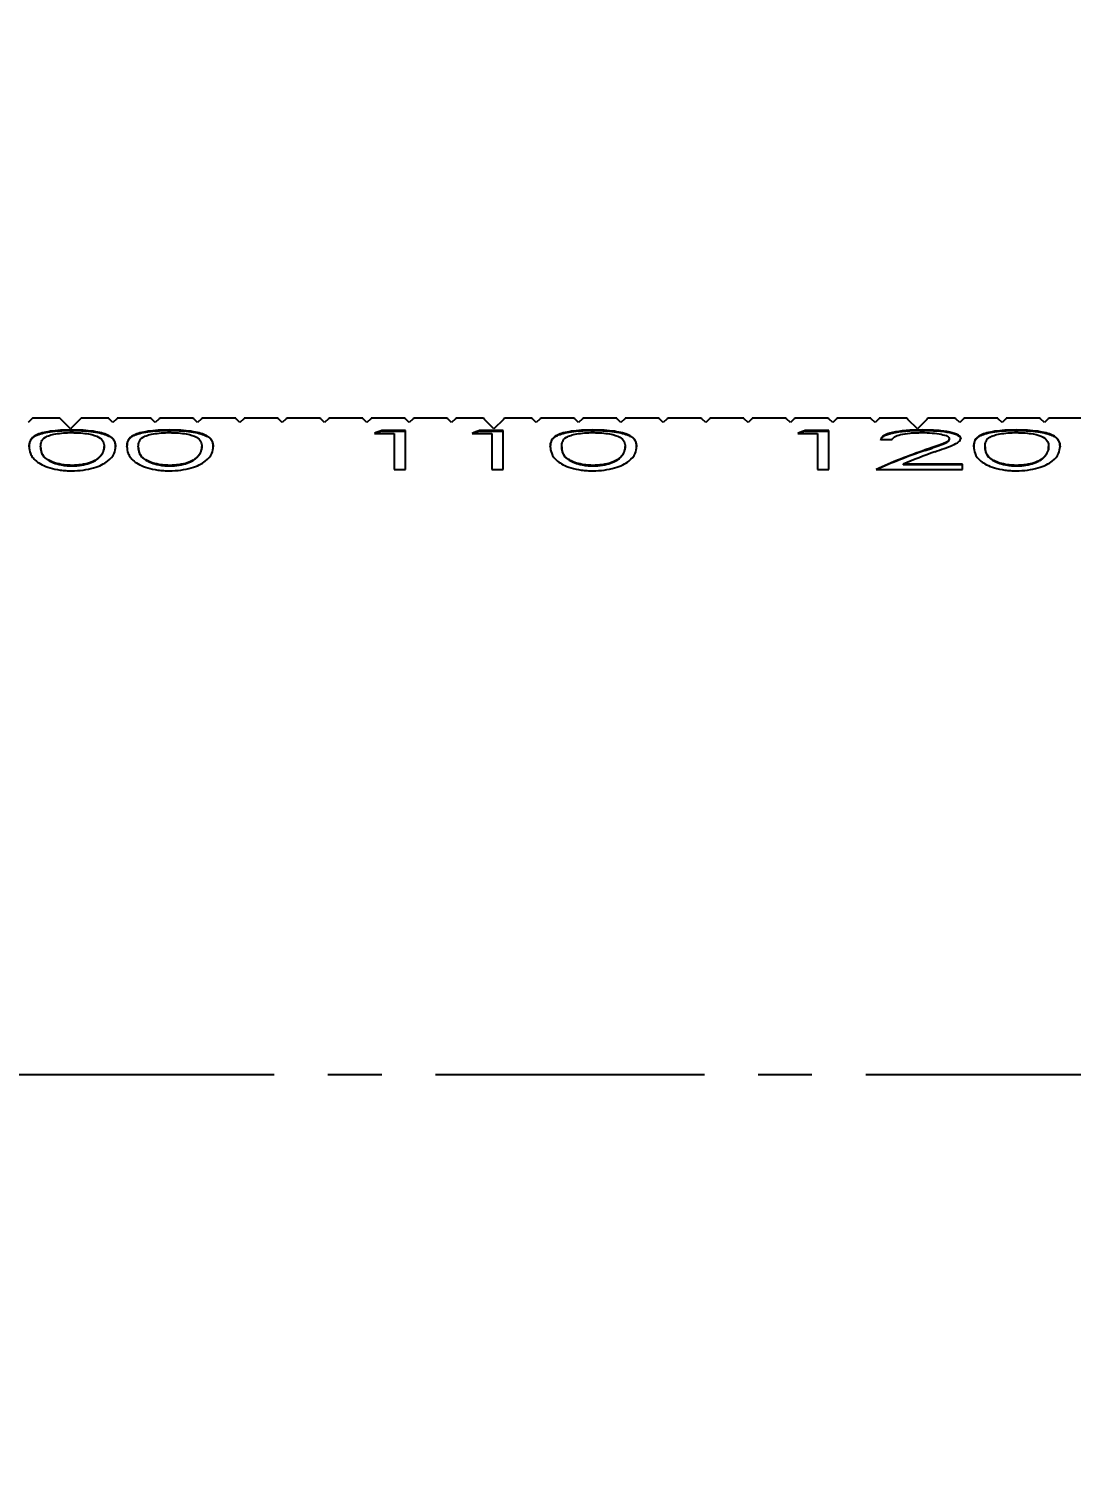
# Model space of a CAD drawing. Header units: millimetres. Extents: x -406 to 1097, y -706 to 717.
# Drawn here: x 227.44 to 252.06, y 615.36 to 649.28 of the extents above; entities that cross this region are included whole.
import ezdxf

# ---------------------------------------------------------------- set-up
doc = ezdxf.new("R2010")
doc.units = ezdxf.units.MM
doc.header["$PDSIZE"] = -1
doc.linetypes.add('CENTER', pattern=[10.16, 6.35, -1.27, 1.27, -1.27])
doc.dimstyles.new('ISO-25', dxfattribs={"dimtxt": 10, "dimasz": 10, "dimexe": 1.25, "dimexo": 0.625, "dimgap": 1.5, "dimtad": 1, "dimdec": 1, "dimtxsty": 'Standard', "dimcen": 2.5, "dimclrd": 1, "dimclre": 1, "dimclrt": 1, "dimadec": 0, "dimazin": 0, "dimtfac": 1, "dimtdec": 1, "dimtmove": 0, "dimatfit": 3, "dimfxl": 0, "dimarcsym": 0})

# ---------------------------------------------------------------- blocks, each defined once
blk = doc.blocks.new('*D9')
at = {"color": 1, "lineweight": -2, "transparency": 16777216}
for p, q in [((-340.07, 625.096), (-340.07, 704.477)), ((460.429, 636.207), (460.429, 704.477)), ((450.429, 703.227), (-330.07, 703.227))]:
    blk.add_line(p, q, dxfattribs=at)
at = {"color": 1, "transparency": 16777216}
for points in [[(-330.07, 704.894), (-330.07, 701.561), (-340.07, 703.227)], [(450.429, 704.894), (450.429, 701.561), (460.429, 703.227)]]:
    blk.add_solid(points, dxfattribs=at)
at = {"layer": 'Defpoints', "color": 0, "transparency": 16777216}
for p in [(-340.07, 703.227), (460.429, 635.582), (-340.07, 624.471)]:
    blk.add_point(p, dxfattribs=at)
at = {"color": 1, "transparency": 16777216, "insert": (60.18, 710.561), "char_height": 10, "attachment_point": 5}
blk.add_mtext('800,5', dxfattribs=at)
blk = doc.blocks.new('*D10')
at = {"color": 1, "lineweight": -2, "transparency": 16777216}
for p, q in [((202.288, 624.582), (218.002, 624.582)), ((216.752, 614.582), (216.752, 455.749)), ((341.121, 445.749), (215.502, 445.749))]:
    blk.add_line(p, q, dxfattribs=at)
at = {"color": 1, "transparency": 16777216}
for points in [[(215.085, 614.582), (218.418, 614.582), (216.752, 624.582)], [(215.085, 455.749), (218.418, 455.749), (216.752, 445.749)]]:
    blk.add_solid(points, dxfattribs=at)
at = {"layer": 'Defpoints', "color": 0, "transparency": 16777216}
for p in [(201.663, 624.582), (216.752, 445.749), (341.746, 445.749)]:
    blk.add_point(p, dxfattribs=at)
at = {"color": 1, "transparency": 16777216, "insert": (209.418, 576.591), "char_height": 10, "attachment_point": 5, "rotation": 90}
blk.add_mtext('178,8', dxfattribs=at)

msp = doc.modelspace()

# ---------------------------------------------------------------- linework, layer by layer
for p, q in [((228.179, 640.082), (227.529, 640.082)), ((228.455, 639.794), (228.455, 639.804)), ((229.329, 640.082), (228.679, 640.082)), ((230.329, 640.082), (229.529, 640.082)), ((231.329, 640.082), (230.529, 640.082)), ((230.763, 639.794), (230.763, 639.804)), ((232.329, 640.082), (231.529, 640.082)), ((233.329, 640.082), (232.529, 640.082)), ((234.329, 640.082), (233.529, 640.082)), ((235.329, 640.082), (234.529, 640.082)), ((236.329, 640.082), (235.529, 640.082)), ((236.337, 639.789), (235.782, 639.789)), ((235.782, 639.779), (235.782, 639.789)), ((235.782, 639.779), (236.337, 639.779)), ((236.337, 638.874), (236.337, 639.789)), ((237.329, 640.082), (236.529, 640.082)), ((238.179, 640.082), (237.529, 640.082)), ((238.645, 639.789), (238.09, 639.789)), ((238.09, 639.779), (238.09, 639.789)), ((238.09, 639.779), (238.645, 639.779)), ((238.645, 638.874), (238.645, 639.789)), ((239.329, 640.082), (238.679, 640.082)), ((240.329, 640.082), (239.529, 640.082)), ((241.329, 640.082), (240.529, 640.082)), ((240.763, 639.794), (240.763, 639.804)), ((242.329, 640.082), (241.529, 640.082)), ((243.329, 640.082), (242.529, 640.082)), ((244.329, 640.082), (243.529, 640.082)), ((245.329, 640.082), (244.529, 640.082)), ((246.329, 640.082), (245.529, 640.082)), ((246.337, 639.789), (245.782, 639.789)), ((245.782, 639.779), (245.782, 639.789)), ((245.782, 639.779), (246.337, 639.779)), ((246.337, 638.874), (246.337, 639.789)), ((247.329, 640.082), (246.529, 640.082)), ((248.179, 640.082), (247.529, 640.082)), ((248.546, 639.794), (248.546, 639.804)), ((249.329, 640.082), (248.679, 640.082)), ((250.329, 640.082), (249.529, 640.082)), ((251.329, 640.082), (250.529, 640.082)), ((250.763, 639.794), (250.763, 639.804)), ((252.329, 640.082), (251.529, 640.082)), ((235.606, 639.725), (236.068, 639.725)), ((236.068, 639.725), (236.068, 638.874)), ((237.914, 639.725), (238.375, 639.725)), ((238.375, 639.725), (238.375, 638.874)), ((245.606, 639.725), (246.068, 639.725)), ((246.068, 639.725), (246.068, 638.874)), ((247.568, 639.577), (247.837, 639.577)), ((249.183, 639.589), (249.183, 639.599)), ((227.722, 639.404), (227.722, 639.414)), ((229.108, 639.154), (229.108, 639.164)), ((229.222, 639.404), (229.222, 639.414)), ((230.029, 639.404), (230.029, 639.414)), ((231.416, 639.154), (231.416, 639.164)), ((231.529, 639.404), (231.529, 639.414)), ((240.029, 639.404), (240.029, 639.414)), ((241.416, 639.154), (241.416, 639.164)), ((241.529, 639.404), (241.529, 639.414)), ((248.616, 639.323), (248.616, 639.334)), ((250.029, 639.404), (250.029, 639.414)), ((251.416, 639.154), (251.416, 639.164)), ((251.529, 639.404), (251.529, 639.414)), ((228.464, 638.958), (228.464, 638.968)), ((230.772, 638.958), (230.772, 638.968)), ((236.068, 638.874), (236.337, 638.874)), ((238.375, 638.874), (238.645, 638.874)), ((240.772, 638.958), (240.772, 638.968)), ((246.068, 638.874), (246.337, 638.874)), ((247.452, 638.874), (249.491, 638.874)), ((249.491, 638.999), (248.095, 638.999)), ((248.095, 638.988), (248.095, 638.999)), ((248.095, 638.988), (249.491, 638.988)), ((249.491, 638.874), (249.491, 638.999)), ((250.772, 638.958), (250.772, 638.968))]:
    msp.add_line(p, q)
at = {"color": 4, "linetype": 'CENTER'}
msp.add_line((-342.071, 624.582), (285.429, 624.582), dxfattribs=at)
at = {"flags": 128}
for points in [[(227.529, 640.082), (227.518, 640.071), (227.429, 639.982)], [(228.429, 639.832), (228.207, 640.054), (228.179, 640.082)], [(228.679, 640.082), (228.651, 640.054), (228.429, 639.832)], [(229.429, 639.982), (229.34, 640.071), (229.329, 640.082)], [(229.529, 640.082), (229.518, 640.071), (229.429, 639.982)], [(230.429, 639.982), (230.34, 640.071), (230.329, 640.082)], [(230.529, 640.082), (230.518, 640.071), (230.429, 639.982)], [(231.429, 639.982), (231.34, 640.071), (231.329, 640.082)], [(231.529, 640.082), (231.518, 640.071), (231.429, 639.982)], [(232.429, 639.982), (232.34, 640.071), (232.329, 640.082)], [(232.529, 640.082), (232.518, 640.071), (232.429, 639.982)], [(233.429, 639.982), (233.34, 640.071), (233.329, 640.082)], [(233.529, 640.082), (233.518, 640.071), (233.429, 639.982)], [(234.429, 639.982), (234.34, 640.071), (234.329, 640.082)], [(234.529, 640.082), (234.518, 640.071), (234.429, 639.982)], [(235.429, 639.982), (235.34, 640.071), (235.329, 640.082)], [(235.529, 640.082), (235.518, 640.071), (235.429, 639.982)], [(236.429, 639.982), (236.34, 640.071), (236.329, 640.082)], [(236.529, 640.082), (236.518, 640.071), (236.429, 639.982)], [(237.429, 639.982), (237.34, 640.071), (237.329, 640.082)], [(237.529, 640.082), (237.518, 640.071), (237.429, 639.982)], [(238.429, 639.832), (238.207, 640.054), (238.179, 640.082)], [(238.679, 640.082), (238.651, 640.054), (238.429, 639.832)], [(239.429, 639.982), (239.34, 640.071), (239.329, 640.082)], [(239.529, 640.082), (239.518, 640.071), (239.429, 639.982)], [(240.429, 639.982), (240.34, 640.071), (240.329, 640.082)], [(240.529, 640.082), (240.518, 640.071), (240.429, 639.982)], [(241.429, 639.982), (241.34, 640.071), (241.329, 640.082)], [(241.529, 640.082), (241.518, 640.071), (241.429, 639.982)], [(242.429, 639.982), (242.34, 640.071), (242.329, 640.082)], [(242.529, 640.082), (242.518, 640.071), (242.429, 639.982)], [(243.429, 639.982), (243.34, 640.071), (243.329, 640.082)], [(243.529, 640.082), (243.518, 640.071), (243.429, 639.982)], [(244.429, 639.982), (244.34, 640.071), (244.329, 640.082)], [(244.529, 640.082), (244.518, 640.071), (244.429, 639.982)], [(245.429, 639.982), (245.34, 640.071), (245.329, 640.082)], [(245.529, 640.082), (245.518, 640.071), (245.429, 639.982)], [(246.429, 639.982), (246.34, 640.071), (246.329, 640.082)], [(246.529, 640.082), (246.518, 640.071), (246.429, 639.982)], [(247.429, 639.982), (247.34, 640.071), (247.329, 640.082)], [(247.529, 640.082), (247.518, 640.071), (247.429, 639.982)], [(248.429, 639.832), (248.207, 640.054), (248.179, 640.082)], [(248.679, 640.082), (248.651, 640.054), (248.429, 639.832)], [(249.429, 639.982), (249.34, 640.071), (249.329, 640.082)], [(249.529, 640.082), (249.518, 640.071), (249.429, 639.982)], [(250.429, 639.982), (250.34, 640.071), (250.329, 640.082)], [(250.529, 640.082), (250.518, 640.071), (250.429, 639.982)], [(251.429, 639.982), (251.34, 640.071), (251.329, 640.082)], [(251.529, 640.082), (251.518, 640.071), (251.429, 639.982)]]:
    msp.add_lwpolyline(points, dxfattribs=at)
for centre, major_axis, ratio, start_param, end_param in [((237.499, 624.582), (0, 15.5), 0.572266, 0.194778, 0.215053), ((237.499, 624.582), (0, 15.49), 0.572266, 0.194905, 0.215194), ((239.807, 624.582), (0, 15.5), 0.572266, 0.194778, 0.215053), ((239.807, 624.582), (0, 15.49), 0.572266, 0.194905, 0.215194), ((247.499, 624.582), (0, 15.5), 0.572266, 0.194778, 0.215053), ((247.499, 624.582), (0, 15.49), 0.572266, 0.194905, 0.215194), ((253.075, 624.582), (0, 15.5), 0.937076, 0.312033, 0.397481), ((253.075, 624.582), (0, 15.49), 0.937076, 0.312242, 0.397752), ((253.428, 624.582), (0, 15.5), 0.936984, 0.32105, 0.376046)]:
    msp.add_ellipse(centre, major_axis=major_axis, ratio=ratio, start_param=start_param, end_param=end_param)
for points, knots in [([(228.455, 639.804), (228.41, 639.804), (228.365, 639.803), (228.277, 639.801), (228.233, 639.799), (228.105, 639.791), (228.025, 639.783), (227.805, 639.752), (227.694, 639.721), (227.545, 639.648), (227.505, 639.606), (227.46, 639.515), (227.453, 639.466), (227.452, 639.414)], [0, 0, 0, 0, 0.0625, 0.0625, 0.125, 0.125, 0.25, 0.25, 0.5, 0.5, 0.75, 0.75, 1, 1, 1, 1]), ([(227.452, 639.404), (227.453, 639.455), (227.46, 639.504), (227.493, 639.572), (227.508, 639.594), (227.552, 639.636), (227.582, 639.656), (227.693, 639.711), (227.802, 639.741), (228.023, 639.773), (228.103, 639.781), (228.232, 639.789), (228.276, 639.791), (228.365, 639.793), (228.41, 639.794), (228.455, 639.794)], [0, 0, 0, 0, 0.25, 0.25, 0.375, 0.375, 0.5, 0.5, 0.75, 0.75, 0.875, 0.875, 0.9375, 0.9375, 1, 1, 1, 1]), ([(229.491, 639.414), (229.489, 639.466), (229.482, 639.515), (229.443, 639.584), (229.425, 639.605), (229.375, 639.647), (229.342, 639.667), (229.264, 639.703), (229.216, 639.72), (229.104, 639.75), (229.039, 639.762), (228.89, 639.783), (228.81, 639.791), (228.681, 639.799), (228.636, 639.801), (228.546, 639.803), (228.501, 639.804), (228.455, 639.804)], [0, 0, 0, 0, 0.25, 0.25, 0.375, 0.375, 0.5, 0.5, 0.625, 0.625, 0.75, 0.75, 0.875, 0.875, 0.9375, 0.9375, 1, 1, 1, 1]), ([(228.455, 639.794), (228.501, 639.794), (228.546, 639.793), (228.635, 639.791), (228.679, 639.789), (228.809, 639.781), (228.89, 639.773), (229.111, 639.742), (229.225, 639.711), (229.342, 639.657), (229.374, 639.637), (229.425, 639.596), (229.442, 639.573), (229.482, 639.505), (229.489, 639.456), (229.491, 639.404)], [0, 0, 0, 0, 0.0625, 0.0625, 0.125, 0.125, 0.25, 0.25, 0.5, 0.5, 0.625, 0.625, 0.75, 0.75, 1, 1, 1, 1]), ([(230.763, 639.804), (230.718, 639.804), (230.673, 639.803), (230.585, 639.801), (230.541, 639.799), (230.412, 639.791), (230.332, 639.783), (230.113, 639.752), (230.002, 639.721), (229.853, 639.648), (229.812, 639.606), (229.768, 639.515), (229.761, 639.466), (229.76, 639.414)], [0, 0, 0, 0, 0.0625, 0.0625, 0.125, 0.125, 0.25, 0.25, 0.5, 0.5, 0.75, 0.75, 1, 1, 1, 1]), ([(229.76, 639.404), (229.761, 639.455), (229.768, 639.504), (229.801, 639.572), (229.816, 639.594), (229.86, 639.636), (229.89, 639.656), (230.001, 639.711), (230.11, 639.741), (230.331, 639.773), (230.411, 639.781), (230.539, 639.789), (230.584, 639.791), (230.673, 639.793), (230.718, 639.794), (230.763, 639.794)], [0, 0, 0, 0, 0.25, 0.25, 0.375, 0.375, 0.5, 0.5, 0.75, 0.75, 0.875, 0.875, 0.9375, 0.9375, 1, 1, 1, 1]), ([(231.798, 639.414), (231.796, 639.466), (231.79, 639.515), (231.75, 639.584), (231.733, 639.605), (231.682, 639.647), (231.65, 639.667), (231.572, 639.703), (231.524, 639.72), (231.412, 639.75), (231.347, 639.762), (231.198, 639.783), (231.117, 639.791), (230.988, 639.799), (230.944, 639.801), (230.854, 639.803), (230.809, 639.804), (230.763, 639.804)], [0, 0, 0, 0, 0.25, 0.25, 0.375, 0.375, 0.5, 0.5, 0.625, 0.625, 0.75, 0.75, 0.875, 0.875, 0.9375, 0.9375, 1, 1, 1, 1]), ([(230.763, 639.794), (230.808, 639.794), (230.854, 639.793), (230.943, 639.791), (230.986, 639.789), (231.116, 639.781), (231.198, 639.773), (231.419, 639.742), (231.533, 639.711), (231.65, 639.657), (231.682, 639.637), (231.733, 639.596), (231.75, 639.573), (231.79, 639.505), (231.796, 639.456), (231.798, 639.404)], [0, 0, 0, 0, 0.0625, 0.0625, 0.125, 0.125, 0.25, 0.25, 0.5, 0.5, 0.625, 0.625, 0.75, 0.75, 1, 1, 1, 1]), ([(240.763, 639.804), (240.718, 639.804), (240.673, 639.803), (240.585, 639.801), (240.541, 639.799), (240.412, 639.791), (240.332, 639.783), (240.113, 639.752), (240.002, 639.721), (239.853, 639.648), (239.812, 639.606), (239.768, 639.515), (239.761, 639.466), (239.76, 639.414)], [0, 0, 0, 0, 0.0625, 0.0625, 0.125, 0.125, 0.25, 0.25, 0.5, 0.5, 0.75, 0.75, 1, 1, 1, 1]), ([(239.76, 639.404), (239.761, 639.455), (239.768, 639.504), (239.801, 639.572), (239.816, 639.594), (239.86, 639.636), (239.89, 639.656), (240.001, 639.711), (240.11, 639.741), (240.331, 639.773), (240.411, 639.781), (240.539, 639.789), (240.584, 639.791), (240.673, 639.793), (240.718, 639.794), (240.763, 639.794)], [0, 0, 0, 0, 0.25, 0.25, 0.375, 0.375, 0.5, 0.5, 0.75, 0.75, 0.875, 0.875, 0.9375, 0.9375, 1, 1, 1, 1]), ([(241.798, 639.414), (241.796, 639.466), (241.79, 639.515), (241.75, 639.584), (241.733, 639.605), (241.682, 639.647), (241.65, 639.667), (241.572, 639.703), (241.524, 639.72), (241.412, 639.75), (241.347, 639.762), (241.198, 639.783), (241.117, 639.791), (240.988, 639.799), (240.944, 639.801), (240.854, 639.803), (240.809, 639.804), (240.763, 639.804)], [0, 0, 0, 0, 0.25, 0.25, 0.375, 0.375, 0.5, 0.5, 0.625, 0.625, 0.75, 0.75, 0.875, 0.875, 0.9375, 0.9375, 1, 1, 1, 1]), ([(240.763, 639.794), (240.808, 639.794), (240.854, 639.793), (240.943, 639.791), (240.986, 639.789), (241.116, 639.781), (241.198, 639.773), (241.419, 639.742), (241.533, 639.711), (241.65, 639.657), (241.682, 639.637), (241.733, 639.596), (241.75, 639.573), (241.79, 639.505), (241.796, 639.456), (241.798, 639.404)], [0, 0, 0, 0, 0.0625, 0.0625, 0.125, 0.125, 0.25, 0.25, 0.5, 0.5, 0.625, 0.625, 0.75, 0.75, 1, 1, 1, 1]), ([(248.546, 639.804), (248.48, 639.804), (248.414, 639.803), (248.286, 639.798), (248.221, 639.795), (248.04, 639.779), (247.932, 639.764), (247.754, 639.724), (247.684, 639.699), (247.615, 639.657), (247.599, 639.642), (247.576, 639.61), (247.571, 639.594), (247.568, 639.577)], [0, 0, 0, 0, 0.125, 0.125, 0.25, 0.25, 0.5, 0.5, 0.75, 0.75, 0.875, 0.875, 1, 1, 1, 1]), ([(247.568, 639.567), (247.571, 639.584), (247.576, 639.6), (247.598, 639.631), (247.614, 639.646), (247.659, 639.674), (247.688, 639.687), (247.756, 639.712), (247.796, 639.723), (247.931, 639.753), (248.038, 639.769), (248.221, 639.784), (248.284, 639.788), (248.413, 639.793), (248.48, 639.793), (248.546, 639.794)], [0, 0, 0, 0, 0.125, 0.125, 0.25, 0.25, 0.375, 0.375, 0.5, 0.5, 0.75, 0.75, 0.875, 0.875, 1, 1, 1, 1]), ([(249.452, 639.605), (249.451, 639.62), (249.447, 639.634), (249.426, 639.662), (249.41, 639.675), (249.343, 639.713), (249.276, 639.734), (249.152, 639.761), (249.107, 639.769), (249.008, 639.782), (248.954, 639.788), (248.843, 639.796), (248.785, 639.799), (248.667, 639.803), (248.606, 639.804), (248.546, 639.804)], [0, 0, 0, 0, 0.125, 0.125, 0.25, 0.25, 0.5, 0.5, 0.625, 0.625, 0.75, 0.75, 0.875, 0.875, 1, 1, 1, 1]), ([(248.546, 639.794), (248.606, 639.793), (248.666, 639.793), (248.782, 639.789), (248.839, 639.786), (249.007, 639.774), (249.109, 639.76), (249.275, 639.724), (249.343, 639.703), (249.41, 639.665), (249.426, 639.652), (249.447, 639.624), (249.451, 639.61), (249.452, 639.595)], [0, 0, 0, 0, 0.125, 0.125, 0.25, 0.25, 0.5, 0.5, 0.75, 0.75, 0.875, 0.875, 1, 1, 1, 1]), ([(250.763, 639.804), (250.718, 639.804), (250.673, 639.803), (250.585, 639.801), (250.541, 639.799), (250.412, 639.791), (250.332, 639.783), (250.113, 639.752), (250.002, 639.721), (249.853, 639.648), (249.812, 639.606), (249.768, 639.515), (249.761, 639.466), (249.76, 639.414)], [0, 0, 0, 0, 0.0625, 0.0625, 0.125, 0.125, 0.25, 0.25, 0.5, 0.5, 0.75, 0.75, 1, 1, 1, 1]), ([(249.76, 639.404), (249.761, 639.455), (249.768, 639.504), (249.801, 639.572), (249.816, 639.594), (249.86, 639.636), (249.89, 639.656), (250.001, 639.711), (250.11, 639.741), (250.331, 639.773), (250.411, 639.781), (250.539, 639.789), (250.584, 639.791), (250.673, 639.793), (250.718, 639.794), (250.763, 639.794)], [0, 0, 0, 0, 0.25, 0.25, 0.375, 0.375, 0.5, 0.5, 0.75, 0.75, 0.875, 0.875, 0.9375, 0.9375, 1, 1, 1, 1]), ([(251.798, 639.414), (251.796, 639.466), (251.79, 639.515), (251.75, 639.584), (251.733, 639.605), (251.682, 639.647), (251.65, 639.667), (251.572, 639.703), (251.524, 639.72), (251.412, 639.75), (251.347, 639.762), (251.198, 639.783), (251.117, 639.791), (250.988, 639.799), (250.944, 639.801), (250.854, 639.803), (250.809, 639.804), (250.763, 639.804)], [0, 0, 0, 0, 0.25, 0.25, 0.375, 0.375, 0.5, 0.5, 0.625, 0.625, 0.75, 0.75, 0.875, 0.875, 0.9375, 0.9375, 1, 1, 1, 1]), ([(250.763, 639.794), (250.808, 639.794), (250.854, 639.793), (250.943, 639.791), (250.986, 639.789), (251.116, 639.781), (251.198, 639.773), (251.419, 639.742), (251.533, 639.711), (251.65, 639.657), (251.682, 639.637), (251.733, 639.596), (251.75, 639.573), (251.79, 639.505), (251.796, 639.456), (251.798, 639.404)], [0, 0, 0, 0, 0.0625, 0.0625, 0.125, 0.125, 0.25, 0.25, 0.5, 0.5, 0.625, 0.625, 0.75, 0.75, 1, 1, 1, 1]), ([(227.722, 639.414), (227.722, 639.455), (227.726, 639.494), (227.756, 639.568), (227.78, 639.603), (227.86, 639.65), (227.893, 639.665), (227.973, 639.691), (228.022, 639.703), (228.133, 639.721), (228.195, 639.729), (228.325, 639.739), (228.394, 639.741), (228.464, 639.742)], [0, 0, 0, 0, 0.25, 0.25, 0.5, 0.5, 0.625, 0.625, 0.75, 0.75, 0.875, 0.875, 1, 1, 1, 1]), ([(228.464, 639.742), (228.499, 639.741), (228.535, 639.741), (228.603, 639.738), (228.637, 639.736), (228.736, 639.728), (228.797, 639.721), (228.964, 639.692), (229.039, 639.664), (229.146, 639.602), (229.178, 639.567), (229.215, 639.494), (229.22, 639.455), (229.222, 639.414)], [0, 0, 0, 0, 0.0625, 0.0625, 0.125, 0.125, 0.25, 0.25, 0.5, 0.5, 0.75, 0.75, 1, 1, 1, 1]), ([(230.029, 639.414), (230.03, 639.455), (230.034, 639.494), (230.064, 639.568), (230.088, 639.603), (230.168, 639.65), (230.201, 639.665), (230.281, 639.691), (230.329, 639.703), (230.44, 639.721), (230.502, 639.729), (230.633, 639.739), (230.702, 639.741), (230.772, 639.742)], [0, 0, 0, 0, 0.25, 0.25, 0.5, 0.5, 0.625, 0.625, 0.75, 0.75, 0.875, 0.875, 1, 1, 1, 1]), ([(230.772, 639.742), (230.807, 639.741), (230.842, 639.741), (230.911, 639.738), (230.945, 639.736), (231.044, 639.728), (231.105, 639.721), (231.271, 639.692), (231.347, 639.664), (231.454, 639.602), (231.485, 639.567), (231.523, 639.494), (231.527, 639.455), (231.529, 639.414)], [0, 0, 0, 0, 0.0625, 0.0625, 0.125, 0.125, 0.25, 0.25, 0.5, 0.5, 0.75, 0.75, 1, 1, 1, 1]), ([(240.029, 639.414), (240.03, 639.455), (240.034, 639.494), (240.064, 639.568), (240.088, 639.603), (240.168, 639.65), (240.201, 639.665), (240.281, 639.691), (240.329, 639.703), (240.44, 639.721), (240.502, 639.729), (240.633, 639.739), (240.702, 639.741), (240.772, 639.742)], [0, 0, 0, 0, 0.25, 0.25, 0.5, 0.5, 0.625, 0.625, 0.75, 0.75, 0.875, 0.875, 1, 1, 1, 1]), ([(240.772, 639.742), (240.807, 639.741), (240.842, 639.741), (240.911, 639.738), (240.945, 639.736), (241.044, 639.728), (241.105, 639.721), (241.271, 639.692), (241.347, 639.664), (241.454, 639.602), (241.485, 639.567), (241.523, 639.494), (241.527, 639.455), (241.529, 639.414)], [0, 0, 0, 0, 0.0625, 0.0625, 0.125, 0.125, 0.25, 0.25, 0.5, 0.5, 0.75, 0.75, 1, 1, 1, 1]), ([(247.837, 639.577), (247.845, 639.601), (247.86, 639.623), (247.923, 639.664), (247.97, 639.682), (248.098, 639.712), (248.174, 639.724), (248.303, 639.735), (248.347, 639.737), (248.439, 639.741), (248.486, 639.741), (248.532, 639.742)], [0, 0, 0, 0, 0.25, 0.25, 0.5, 0.5, 0.75, 0.75, 0.875, 0.875, 1, 1, 1, 1]), ([(248.532, 639.742), (248.616, 639.741), (248.699, 639.739), (248.857, 639.726), (248.927, 639.716), (249.049, 639.691), (249.1, 639.675), (249.167, 639.64), (249.181, 639.62), (249.183, 639.599)], [0, 0, 0, 0, 0.25, 0.25, 0.5, 0.5, 0.75, 0.75, 1, 1, 1, 1]), ([(249.183, 639.599), (249.181, 639.587), (249.179, 639.575), (249.161, 639.551), (249.147, 639.54), (249.094, 639.504), (249.042, 639.482), (248.87, 639.419), (248.744, 639.377), (248.616, 639.334)], [0, 0, 0, 0, 0.125, 0.125, 0.25, 0.25, 0.5, 0.5, 1, 1, 1, 1]), ([(248.616, 639.323), (248.744, 639.366), (248.871, 639.408), (249.044, 639.472), (249.095, 639.494), (249.148, 639.53), (249.161, 639.541), (249.179, 639.565), (249.181, 639.577), (249.183, 639.589)], [0, 0, 0, 0, 0.5, 0.5, 0.75, 0.75, 0.875, 0.875, 1, 1, 1, 1]), ([(248.845, 639.29), (248.99, 639.342), (249.135, 639.391), (249.315, 639.469), (249.368, 639.495), (249.419, 639.537), (249.432, 639.551), (249.448, 639.578), (249.45, 639.592), (249.452, 639.605)], [0, 0, 0, 0, 0.5, 0.5, 0.75, 0.75, 0.875, 0.875, 1, 1, 1, 1]), ([(250.029, 639.414), (250.03, 639.455), (250.034, 639.494), (250.064, 639.568), (250.088, 639.603), (250.168, 639.65), (250.201, 639.665), (250.281, 639.691), (250.329, 639.703), (250.44, 639.721), (250.502, 639.729), (250.633, 639.739), (250.702, 639.741), (250.772, 639.742)], [0, 0, 0, 0, 0.25, 0.25, 0.5, 0.5, 0.625, 0.625, 0.75, 0.75, 0.875, 0.875, 1, 1, 1, 1]), ([(250.772, 639.742), (250.807, 639.741), (250.842, 639.741), (250.911, 639.738), (250.945, 639.736), (251.044, 639.728), (251.105, 639.721), (251.271, 639.692), (251.347, 639.664), (251.454, 639.602), (251.485, 639.567), (251.523, 639.494), (251.527, 639.455), (251.529, 639.414)], [0, 0, 0, 0, 0.0625, 0.0625, 0.125, 0.125, 0.25, 0.25, 0.5, 0.5, 0.75, 0.75, 1, 1, 1, 1]), ([(227.452, 639.414), (227.453, 639.361), (227.46, 639.305), (227.496, 639.217), (227.511, 639.187), (227.555, 639.128), (227.584, 639.098), (227.694, 639.01), (227.8, 638.951), (228.018, 638.887), (228.097, 638.87), (228.229, 638.853), (228.273, 638.848), (228.363, 638.842), (228.409, 638.841), (228.455, 638.841)], [0, 0, 0, 0, 0.25, 0.25, 0.375, 0.375, 0.5, 0.5, 0.75, 0.75, 0.875, 0.875, 0.9375, 0.9375, 1, 1, 1, 1]), ([(228.464, 638.968), (228.429, 638.969), (228.393, 638.97), (228.323, 638.975), (228.289, 638.979), (228.188, 638.994), (228.127, 639.007), (227.962, 639.058), (227.885, 639.102), (227.78, 639.193), (227.755, 639.24), (227.727, 639.33), (227.722, 639.373), (227.722, 639.414)], [0, 0, 0, 0, 0.0625, 0.0625, 0.125, 0.125, 0.25, 0.25, 0.5, 0.5, 0.75, 0.75, 1, 1, 1, 1]), ([(227.722, 639.404), (227.722, 639.363), (227.727, 639.32), (227.755, 639.231), (227.779, 639.184), (227.857, 639.116), (227.887, 639.093), (227.966, 639.051), (228.014, 639.031), (228.124, 638.997), (228.186, 638.983), (228.286, 638.968), (228.32, 638.964), (228.391, 638.959), (228.428, 638.958), (228.464, 638.958)], [0, 0, 0, 0, 0.25, 0.25, 0.5, 0.5, 0.625, 0.625, 0.75, 0.75, 0.875, 0.875, 0.9375, 0.9375, 1, 1, 1, 1]), ([(228.455, 638.841), (228.548, 638.842), (228.638, 638.847), (228.813, 638.87), (228.894, 638.887), (229.117, 638.95), (229.225, 639.008), (229.381, 639.126), (229.429, 639.187), (229.482, 639.304), (229.489, 639.361), (229.491, 639.414)], [0, 0, 0, 0, 0.125, 0.125, 0.25, 0.25, 0.5, 0.5, 0.75, 0.75, 1, 1, 1, 1]), ([(229.108, 639.164), (229.083, 639.14), (229.055, 639.116), (228.979, 639.07), (228.932, 639.048), (228.82, 639.011), (228.755, 638.996), (228.651, 638.98), (228.615, 638.975), (228.54, 638.97), (228.502, 638.969), (228.464, 638.968)], [0, 0, 0, 0, 0.25, 0.25, 0.5, 0.5, 0.75, 0.75, 0.875, 0.875, 1, 1, 1, 1]), ([(228.464, 638.958), (228.502, 638.958), (228.54, 638.959), (228.614, 638.964), (228.65, 638.969), (228.756, 638.985), (228.819, 639), (228.932, 639.037), (228.978, 639.059), (229.055, 639.105), (229.083, 639.129), (229.108, 639.154)], [0, 0, 0, 0, 0.125, 0.125, 0.25, 0.25, 0.5, 0.5, 0.75, 0.75, 1, 1, 1, 1]), ([(229.222, 639.414), (229.22, 639.375), (229.214, 639.335), (229.188, 639.272), (229.177, 639.25), (229.148, 639.207), (229.128, 639.186), (229.108, 639.164)], [0, 0, 0, 0, 0.5, 0.5, 0.75, 0.75, 1, 1, 1, 1]), ([(229.108, 639.154), (229.128, 639.175), (229.148, 639.197), (229.177, 639.24), (229.188, 639.261), (229.214, 639.324), (229.22, 639.365), (229.222, 639.404)], [0, 0, 0, 0, 0.25, 0.25, 0.5, 0.5, 1, 1, 1, 1]), ([(229.76, 639.414), (229.761, 639.361), (229.768, 639.305), (229.804, 639.217), (229.819, 639.187), (229.863, 639.128), (229.892, 639.098), (230.002, 639.01), (230.107, 638.951), (230.326, 638.887), (230.405, 638.87), (230.536, 638.853), (230.581, 638.848), (230.671, 638.842), (230.717, 638.841), (230.763, 638.841)], [0, 0, 0, 0, 0.25, 0.25, 0.375, 0.375, 0.5, 0.5, 0.75, 0.75, 0.875, 0.875, 0.9375, 0.9375, 1, 1, 1, 1]), ([(230.772, 638.968), (230.736, 638.969), (230.7, 638.97), (230.631, 638.975), (230.597, 638.979), (230.496, 638.994), (230.435, 639.007), (230.269, 639.058), (230.192, 639.102), (230.088, 639.193), (230.063, 639.24), (230.034, 639.33), (230.03, 639.373), (230.029, 639.414)], [0, 0, 0, 0, 0.0625, 0.0625, 0.125, 0.125, 0.25, 0.25, 0.5, 0.5, 0.75, 0.75, 1, 1, 1, 1]), ([(230.029, 639.404), (230.03, 639.363), (230.034, 639.32), (230.062, 639.231), (230.086, 639.184), (230.164, 639.116), (230.195, 639.093), (230.274, 639.051), (230.322, 639.031), (230.431, 638.997), (230.494, 638.983), (230.594, 638.968), (230.628, 638.964), (230.699, 638.959), (230.736, 638.958), (230.772, 638.958)], [0, 0, 0, 0, 0.25, 0.25, 0.5, 0.5, 0.625, 0.625, 0.75, 0.75, 0.875, 0.875, 0.9375, 0.9375, 1, 1, 1, 1]), ([(230.763, 638.841), (230.855, 638.842), (230.946, 638.847), (231.121, 638.87), (231.202, 638.887), (231.424, 638.95), (231.533, 639.008), (231.689, 639.126), (231.736, 639.187), (231.789, 639.304), (231.796, 639.361), (231.798, 639.414)], [0, 0, 0, 0, 0.125, 0.125, 0.25, 0.25, 0.5, 0.5, 0.75, 0.75, 1, 1, 1, 1]), ([(231.416, 639.164), (231.391, 639.14), (231.363, 639.116), (231.286, 639.07), (231.24, 639.048), (231.128, 639.011), (231.063, 638.996), (230.959, 638.98), (230.923, 638.975), (230.848, 638.97), (230.81, 638.969), (230.772, 638.968)], [0, 0, 0, 0, 0.25, 0.25, 0.5, 0.5, 0.75, 0.75, 0.875, 0.875, 1, 1, 1, 1]), ([(230.772, 638.958), (230.81, 638.958), (230.848, 638.959), (230.922, 638.964), (230.958, 638.969), (231.063, 638.985), (231.127, 639), (231.24, 639.037), (231.286, 639.059), (231.363, 639.105), (231.391, 639.129), (231.416, 639.154)], [0, 0, 0, 0, 0.125, 0.125, 0.25, 0.25, 0.5, 0.5, 0.75, 0.75, 1, 1, 1, 1]), ([(231.529, 639.414), (231.528, 639.375), (231.522, 639.335), (231.496, 639.272), (231.484, 639.25), (231.455, 639.207), (231.436, 639.186), (231.416, 639.164)], [0, 0, 0, 0, 0.5, 0.5, 0.75, 0.75, 1, 1, 1, 1]), ([(231.416, 639.154), (231.436, 639.175), (231.455, 639.197), (231.484, 639.24), (231.496, 639.261), (231.522, 639.324), (231.528, 639.365), (231.529, 639.404)], [0, 0, 0, 0, 0.25, 0.25, 0.5, 0.5, 1, 1, 1, 1]), ([(239.76, 639.414), (239.761, 639.361), (239.768, 639.305), (239.804, 639.217), (239.819, 639.187), (239.863, 639.128), (239.892, 639.098), (240.002, 639.01), (240.107, 638.951), (240.326, 638.887), (240.405, 638.87), (240.536, 638.853), (240.581, 638.848), (240.671, 638.842), (240.717, 638.841), (240.763, 638.841)], [0, 0, 0, 0, 0.25, 0.25, 0.375, 0.375, 0.5, 0.5, 0.75, 0.75, 0.875, 0.875, 0.9375, 0.9375, 1, 1, 1, 1]), ([(240.772, 638.968), (240.736, 638.969), (240.7, 638.97), (240.631, 638.975), (240.597, 638.979), (240.496, 638.994), (240.435, 639.007), (240.269, 639.058), (240.192, 639.102), (240.088, 639.193), (240.063, 639.24), (240.034, 639.33), (240.03, 639.373), (240.029, 639.414)], [0, 0, 0, 0, 0.0625, 0.0625, 0.125, 0.125, 0.25, 0.25, 0.5, 0.5, 0.75, 0.75, 1, 1, 1, 1]), ([(240.029, 639.404), (240.03, 639.363), (240.034, 639.32), (240.062, 639.231), (240.086, 639.184), (240.164, 639.116), (240.195, 639.093), (240.274, 639.051), (240.322, 639.031), (240.431, 638.997), (240.494, 638.983), (240.594, 638.968), (240.628, 638.964), (240.699, 638.959), (240.736, 638.958), (240.772, 638.958)], [0, 0, 0, 0, 0.25, 0.25, 0.5, 0.5, 0.625, 0.625, 0.75, 0.75, 0.875, 0.875, 0.9375, 0.9375, 1, 1, 1, 1]), ([(240.763, 638.841), (240.855, 638.842), (240.946, 638.847), (241.121, 638.87), (241.202, 638.887), (241.424, 638.95), (241.533, 639.008), (241.689, 639.126), (241.736, 639.187), (241.789, 639.304), (241.796, 639.361), (241.798, 639.414)], [0, 0, 0, 0, 0.125, 0.125, 0.25, 0.25, 0.5, 0.5, 0.75, 0.75, 1, 1, 1, 1]), ([(241.416, 639.164), (241.391, 639.14), (241.363, 639.116), (241.286, 639.07), (241.24, 639.048), (241.128, 639.011), (241.063, 638.996), (240.959, 638.98), (240.923, 638.975), (240.848, 638.97), (240.81, 638.969), (240.772, 638.968)], [0, 0, 0, 0, 0.25, 0.25, 0.5, 0.5, 0.75, 0.75, 0.875, 0.875, 1, 1, 1, 1]), ([(240.772, 638.958), (240.81, 638.958), (240.848, 638.959), (240.922, 638.964), (240.958, 638.969), (241.063, 638.985), (241.127, 639), (241.24, 639.037), (241.286, 639.059), (241.363, 639.105), (241.391, 639.129), (241.416, 639.154)], [0, 0, 0, 0, 0.125, 0.125, 0.25, 0.25, 0.5, 0.5, 0.75, 0.75, 1, 1, 1, 1]), ([(241.529, 639.414), (241.528, 639.375), (241.522, 639.335), (241.496, 639.272), (241.484, 639.25), (241.455, 639.207), (241.436, 639.186), (241.416, 639.164)], [0, 0, 0, 0, 0.5, 0.5, 0.75, 0.75, 1, 1, 1, 1]), ([(241.416, 639.154), (241.436, 639.175), (241.455, 639.197), (241.484, 639.24), (241.496, 639.261), (241.522, 639.324), (241.528, 639.365), (241.529, 639.404)], [0, 0, 0, 0, 0.25, 0.25, 0.5, 0.5, 1, 1, 1, 1]), ([(249.76, 639.414), (249.761, 639.361), (249.768, 639.305), (249.804, 639.217), (249.819, 639.187), (249.863, 639.128), (249.892, 639.098), (250.002, 639.01), (250.107, 638.951), (250.326, 638.887), (250.405, 638.87), (250.536, 638.853), (250.581, 638.848), (250.671, 638.842), (250.717, 638.841), (250.763, 638.841)], [0, 0, 0, 0, 0.25, 0.25, 0.375, 0.375, 0.5, 0.5, 0.75, 0.75, 0.875, 0.875, 0.9375, 0.9375, 1, 1, 1, 1]), ([(250.772, 638.968), (250.736, 638.969), (250.7, 638.97), (250.631, 638.975), (250.597, 638.979), (250.496, 638.994), (250.435, 639.007), (250.269, 639.058), (250.192, 639.102), (250.088, 639.193), (250.063, 639.24), (250.034, 639.33), (250.03, 639.373), (250.029, 639.414)], [0, 0, 0, 0, 0.0625, 0.0625, 0.125, 0.125, 0.25, 0.25, 0.5, 0.5, 0.75, 0.75, 1, 1, 1, 1]), ([(250.029, 639.404), (250.03, 639.363), (250.034, 639.32), (250.062, 639.231), (250.086, 639.184), (250.164, 639.116), (250.195, 639.093), (250.274, 639.051), (250.322, 639.031), (250.431, 638.997), (250.494, 638.983), (250.594, 638.968), (250.628, 638.964), (250.699, 638.959), (250.736, 638.958), (250.772, 638.958)], [0, 0, 0, 0, 0.25, 0.25, 0.5, 0.5, 0.625, 0.625, 0.75, 0.75, 0.875, 0.875, 0.9375, 0.9375, 1, 1, 1, 1]), ([(250.763, 638.841), (250.855, 638.842), (250.946, 638.847), (251.121, 638.87), (251.202, 638.887), (251.424, 638.95), (251.533, 639.008), (251.689, 639.126), (251.736, 639.187), (251.789, 639.304), (251.796, 639.361), (251.798, 639.414)], [0, 0, 0, 0, 0.125, 0.125, 0.25, 0.25, 0.5, 0.5, 0.75, 0.75, 1, 1, 1, 1]), ([(251.416, 639.164), (251.391, 639.14), (251.363, 639.116), (251.286, 639.07), (251.24, 639.048), (251.128, 639.011), (251.063, 638.996), (250.959, 638.98), (250.923, 638.975), (250.848, 638.97), (250.81, 638.969), (250.772, 638.968)], [0, 0, 0, 0, 0.25, 0.25, 0.5, 0.5, 0.75, 0.75, 0.875, 0.875, 1, 1, 1, 1]), ([(250.772, 638.958), (250.81, 638.958), (250.848, 638.959), (250.922, 638.964), (250.958, 638.969), (251.063, 638.985), (251.127, 639), (251.24, 639.037), (251.286, 639.059), (251.363, 639.105), (251.391, 639.129), (251.416, 639.154)], [0, 0, 0, 0, 0.125, 0.125, 0.25, 0.25, 0.5, 0.5, 0.75, 0.75, 1, 1, 1, 1]), ([(251.529, 639.414), (251.528, 639.375), (251.522, 639.335), (251.496, 639.272), (251.484, 639.25), (251.455, 639.207), (251.436, 639.186), (251.416, 639.164)], [0, 0, 0, 0, 0.5, 0.5, 0.75, 0.75, 1, 1, 1, 1]), ([(251.416, 639.154), (251.436, 639.175), (251.455, 639.197), (251.484, 639.24), (251.496, 639.261), (251.522, 639.324), (251.528, 639.365), (251.529, 639.404)], [0, 0, 0, 0, 0.25, 0.25, 0.5, 0.5, 1, 1, 1, 1])]:
    msp.add_open_spline(points, degree=3, knots=knots)

# ---------------------------------------------------------------- dimensions: what is measured, and where the dimension line sits
dim = msp.add_linear_dim(base=(-340.07, 703.227), p1=(460.429, 635.582), p2=(-340.07, 624.471), dimstyle='ISO-25')
dim.commit()
dim.dimension.update_dxf_attribs({"geometry": '*D9', "text_midpoint": (60.18, 710.561)})
dim = msp.add_linear_dim(base=(216.752, 445.749), p1=(201.663, 624.582), p2=(341.746, 445.749), angle=90, dimstyle='ISO-25')
dim.commit()
dim.dimension.update_dxf_attribs({"geometry": '*D10', "text_midpoint": (216.752, 576.591), "dimtype": 160})

doc.saveas('drawing.dxf')
